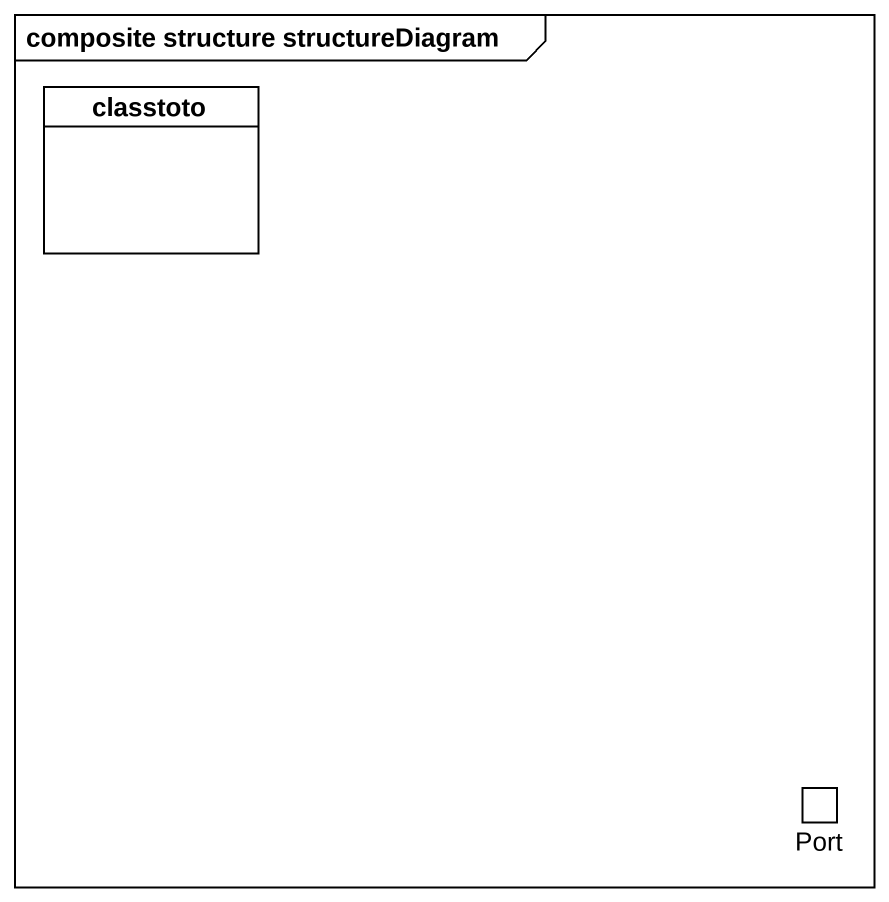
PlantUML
@startuml
mainframe composite structure structureDiagram
rectangle classtoto {
  port "Port" as Port_
}
@enduml
